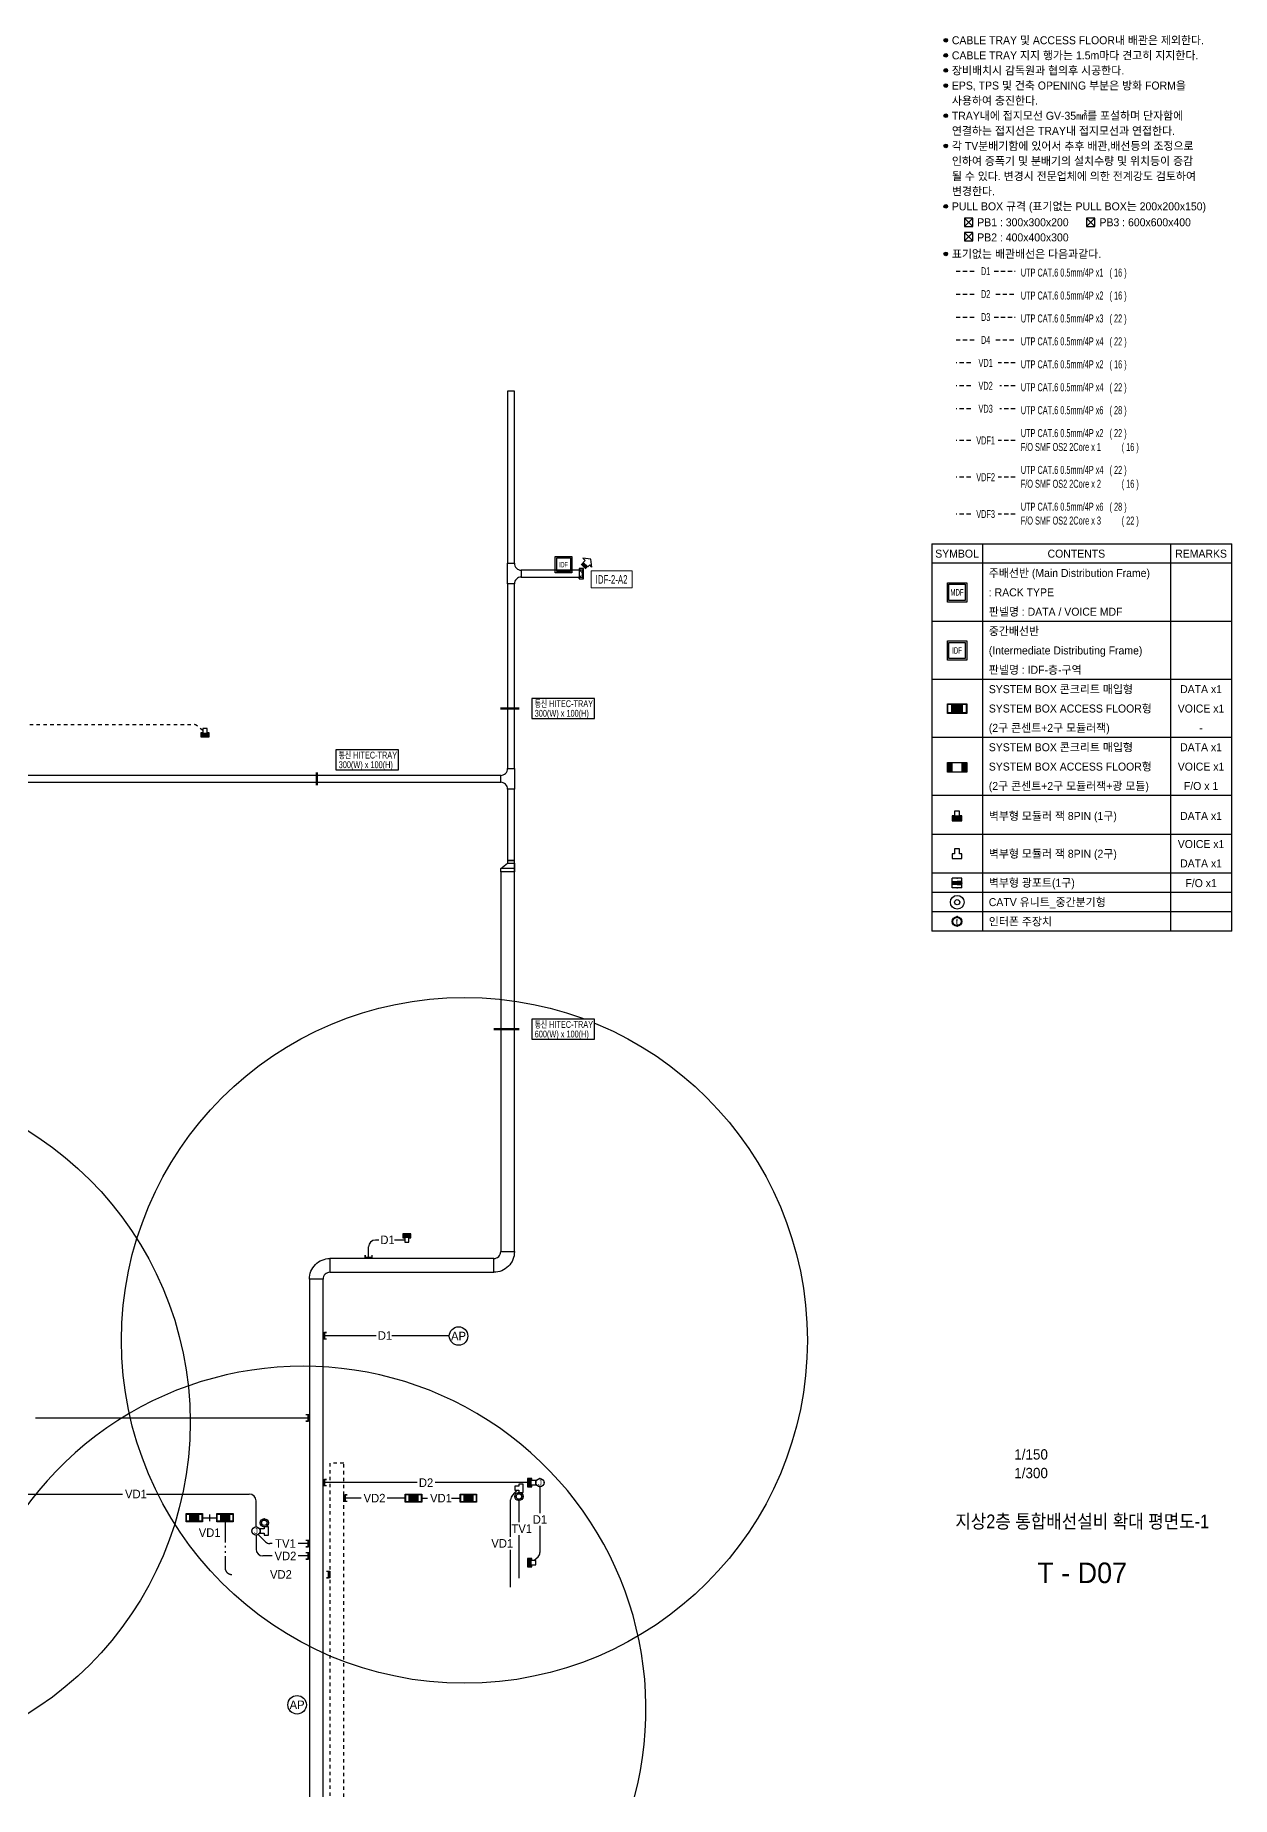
# Model space of a CAD drawing. Header units: millimetres. Extents: x 90978 to 501618, y -355196 to 882030.
# Drawn here: x 323131 to 375468, y -170650 to -93603 of the extents above; entities that cross this region are included whole.
import ezdxf
from ezdxf.enums import TextEntityAlignment as Align

# ---------------------------------------------------------------- set-up
doc = ezdxf.new("R2010")
doc.units = ezdxf.units.MM
doc.header["$LTSCALE"] = 150
doc.set_wipeout_variables(frame=1)
for name, pattern in [('D1', [3, 1, -1, 1]), ('D2', [6.5, 2.5, -1.5, 2.5]), ('E6', [10, 6, -1, 0.5, -1, 0.5, -1])]:
    doc.linetypes.add(name, pattern=pattern)
doc.layers.get('0').update_dxf_attribs({"lineweight": 0})
doc.layers.get('Defpoints').update_dxf_attribs({"color": 163})
for name, color, linetype in [('------07 System Box', 6, 'Continuous'), ('------10 Telecommunication Terminal Board', 3, 'Continuous'), ('------13 Telecommunication Outlet', 3, 'Continuous'), ('------14 Television Outlet', 3, 'Continuous'), ('------15 Interphone', 6, 'Continuous'), ('------19 Communication Etc', 3, 'Continuous'), ('-----20 General Symbol', 3, 'Continuous'), ('-----21 Embeded Wire in Ceiling or Wall', 4, 'Continuous'), ('-----22 Concealed Wire in Floor', 4, 'E6'), ('-----22 Embeded in Floor', 4, 'D2'), ('-----23 Concealed or Exposed Wire', 4, 'D1'), ('-----27 Communication Cable Tray', 2, 'Continuous'), ('-----27 Communication Cable Tray_Access Floor', 1, 'D1'), ('-----29 Cable Schedule', 1, 'Continuous'), ('-----29 Indicator', 1, 'Continuous'), ('-----30 Text', 2, 'Continuous'), ('-----41 Drawing Title', 2, 'Continuous'), ('-----42 Drawing Number', 2, 'Continuous'), ('-----43 Drawing Scale', 3, 'Continuous')]:
    doc.layers.add(name, color=color, linetype=linetype)
doc.styles.add('ELEC', font='')
doc.styles.get('ELEC').set_extended_font_data('Dotum')

# ---------------------------------------------------------------- blocks, each defined once
blk = doc.blocks.new('H11')
blk.add_circle((0, 150), 150)
at = {"color": 1}
blk.add_circle((0, 150), 129, dxfattribs=at)
for p in [(-150, 150), (0, 300), (0, 0), (150, 150)]:
    blk.add_point(p)
at = {"style": 'ELEC'}
blk.add_text('t', height=214, dxfattribs=at).set_placement((0, 150), align=Align.MIDDLE)
blk = doc.blocks.new('G15')
blk.add_lwpolyline([(-300, 600), (300, 600), (300, 0), (-300, 0)], close=True)
at = {"color": 1}
blk.add_lwpolyline([(-250, 550), (250, 550), (250, 50), (-250, 50)], close=True, dxfattribs=at)
at = {"style": 'ELEC', "width": 0.6}
blk.add_text('MDF', height=200, dxfattribs=at).set_placement((0, 300), align=Align.MIDDLE)
blk = doc.blocks.new('G12')
blk.add_lwpolyline([(-300, 600), (300, 600), (300, 0), (-300, 0)], close=True)
at = {"color": 1}
blk.add_lwpolyline([(-250, 550), (250, 550), (250, 50), (-250, 50)], close=True, dxfattribs=at)
at = {"style": 'ELEC', "width": 0.6}
blk.add_text('IDF', height=200, dxfattribs=at).set_placement((0, 300), align=Align.MIDDLE)
blk = doc.blocks.new('G02')
blk.add_lwpolyline([(150, 150), (75, 150), (75, 300), (-75, 300), (-75, 150), (-150, 150), (-150, 0), (150, 0)], close=True)
blk = doc.blocks.new('B11')
h = blk.add_hatch(color=256)
h.dxf.hatch_style = 1
h.paths.add_polyline_path([(150, 150), (-150, 150), (-150, -150), (150, -150)])
at = {"linetype": 'Continuous'}
for points in [[(300, -150), (-300, -150), (-300, 150), (300, 150)], [(-150, 150), (150, 150), (150, -150), (-150, -150)]]:
    blk.add_lwpolyline(points, close=True, dxfattribs=at)
at = {"color": 1, "linetype": 'Continuous'}
for points in [[(-280, 130), (-170, 130), (-170, -130), (-280, -130)], [(170, 130), (280, 130), (280, -130), (170, -130)]]:
    blk.add_lwpolyline(points, close=True, dxfattribs=at)
blk = doc.blocks.new('A$C5F330B5F')
blk.add_hatch(color=256).paths.add_polyline_path([(225, 0), (225, 225), (112, 225), (-225, 225), (-225, 0)])
blk.add_line((-112, 225), (112, 225))
blk.add_lwpolyline([(225, 225), (112, 225), (112, 450), (-112, 450), (-112, 225), (-225, 225), (-225, 0), (225, 0)], close=True)
blk = doc.blocks.new('A$C2c78cba1')
at = {"layer": '------07 System Box'}
h = blk.add_hatch(color=256, dxfattribs=at)
h.dxf.hatch_style = 1
h.paths.add_polyline_path([(367, 790), (56, 790), (56, 56), (367, 56)])
h = blk.add_hatch(color=256, dxfattribs=at)
h.dxf.hatch_style = 1
h.paths.add_polyline_path([(1637, 790), (1327, 790), (1327, 56), (1637, 56)])
at = {"layer": '------07 System Box', "linetype": 'Continuous'}
for points in [[(1694, 0), (0, 0), (0, 847), (1694, 847)], [(423, 847), (1270, 847), (1270, 0), (423, 0)]]:
    blk.add_lwpolyline(points, close=True, dxfattribs=at)
at = {"layer": '------07 System Box', "color": 1, "linetype": 'Continuous'}
for points in [[(56, 790), (367, 790), (367, 56), (56, 56)], [(1327, 790), (1637, 790), (1637, 56), (1327, 56)]]:
    blk.add_lwpolyline(points, close=True, dxfattribs=at)
blk = doc.blocks.new('TV1')
at = {"layer": '------13 Telecommunication Outlet'}
for radius in [150, 57.3]:
    blk.add_circle((0, 150), radius, dxfattribs=at)
blk = doc.blocks.new('광포트_1')
at = {"ltscale": 0.7}
h = blk.add_hatch(color=254, dxfattribs=at)
h.dxf.hatch_style = 1
h.paths.add_polyline_path([(44, 285), (-44, 285), (-44, 159), (44, 159)])
h.paths.add_polyline_path([(44, 141), (-44, 141), (-44, 15), (44, 15)])
at = {"linetype": 'Continuous'}
for p, q in [((-150, 300), (150, 300)), ((-150, 0), (-150, 300)), ((-150, 0), (150, 0)), ((150, 0), (150, 300))]:
    blk.add_line(p, q, dxfattribs=at)
for points in [[(-44, 159), (-44, 285), (44, 285), (44, 159)], [(-44, 141), (-44, 15), (44, 15), (44, 141)]]:
    blk.add_lwpolyline(points, close=True, dxfattribs=at)
for p in [(-150, 150), (0, 285), (0, 0), (150, 150)]:
    blk.add_point(p, dxfattribs=at)
blk = doc.blocks.new('A$C415ffab5')
at = {"layer": '-----30 Text'}
h = blk.add_hatch(color=256, dxfattribs=at)
edge = h.paths.add_edge_path()
edge.add_arc((-25020, -2850), 160, 0, 360)
h = blk.add_hatch(color=256, dxfattribs=at)
edge = h.paths.add_edge_path()
edge.add_arc((-25020, -4171), 160, 0, 360)
h = blk.add_hatch(color=256, dxfattribs=at)
edge = h.paths.add_edge_path()
edge.add_arc((-25020, -5492), 160, 0, 360)
h = blk.add_hatch(color=256, dxfattribs=at)
edge = h.paths.add_edge_path()
edge.add_arc((-25020, -6812), 160, 0, 360)
h = blk.add_hatch(color=256, dxfattribs=at)
edge = h.paths.add_edge_path()
edge.add_arc((-25020, -9454), 160, 0, 360)
h = blk.add_hatch(color=256, dxfattribs=at)
edge = h.paths.add_edge_path()
edge.add_arc((-25020, -12096), 160, 0, 360)
h = blk.add_hatch(color=256, dxfattribs=at)
edge = h.paths.add_edge_path()
edge.add_arc((-25020, -17379), 160, 0, 360)
h = blk.add_hatch(color=256, dxfattribs=at)
edge = h.paths.add_edge_path()
edge.add_arc((-25020, -21542), 160, 0, 360)
at = {"layer": '-----20 General Symbol'}
for p, q in [((-22662, -19138), (-23390, -18410)), ((-22662, -18410), (-23390, -19138)), ((-11967, -19138), (-12695, -18410)), ((-11967, -18410), (-12695, -19138)), ((-22662, -20385), (-23390, -19657)), ((-22662, -19657), (-23390, -20385))]:
    blk.add_line(p, q, dxfattribs=at)
for points in [[(-23390, -18410), (-23390, -19138), (-22662, -19138), (-22662, -18410)], [(-12695, -18410), (-12695, -19138), (-11967, -19138), (-11967, -18410)], [(-23390, -19657), (-23390, -20385), (-22662, -20385), (-22662, -19657)]]:
    blk.add_lwpolyline(points, close=True, dxfattribs=at)
at = {"layer": '-----22 Embeded in Floor'}
for p, q in [((-24123, -23048), (-22389, -23048)), ((-20794, -23048), (-18940, -23048)), ((-24123, -25054), (-22388, -25054)), ((-20641, -25054), (-18940, -25054)), ((-24123, -27060), (-22389, -27060)), ((-20794, -27060), (-18940, -27060)), ((-24123, -29066), (-22388, -29066)), ((-20641, -29066), (-18940, -29066)), ((-22839, -31072), (-24123, -31072)), ((-18940, -31072), (-20440, -31072)), ((-22837, -33078), (-24123, -33078)), ((-18940, -33078), (-20287, -33078)), ((-22837, -35084), (-24123, -35084)), ((-18940, -35084), (-20287, -35084)), ((-22839, -37855), (-24123, -37855)), ((-18940, -37855), (-20440, -37855)), ((-22839, -41074), (-24123, -41074)), ((-18940, -41074), (-20440, -41074)), ((-22839, -44293), (-24123, -44293)), ((-18940, -44293), (-20440, -44293))]:
    blk.add_line(p, q, dxfattribs=at)
at = {"layer": '-----29 Cable Schedule', "color": 3}
for p, q in [((-26250, -46912), (0, -46912)), ((-26250, -46912), (-26250, -80783)), ((0, -80783), (0, -46912)), ((0, -48606), (-26250, -48606)), ((0, -80783), (-26250, -80783))]:
    blk.add_line(p, q, dxfattribs=at)
at = {"layer": '-----29 Cable Schedule'}
for p, q in [((-21819, -46912), (-21819, -48606)), ((-5372, -46912), (-5372, -48606)), ((-21819, -48606), (-21819, -80783)), ((-5372, -48606), (-5372, -80783)), ((0, -53687), (-26250, -53687)), ((0, -58767), (-26250, -58767)), ((0, -63848), (-26250, -63848)), ((0, -68929), (-26250, -68929)), ((0, -72316), (-26250, -72316)), ((0, -75703), (-26250, -75703)), ((0, -77396), (-26250, -77396)), ((0, -79090), (-26250, -79090)), ((0, -80783), (-26250, -80783))]:
    blk.add_line(p, q, dxfattribs=at)
at = {"layer": '-----30 Text'}
for centre in [(-25020, -2850), (-25020, -4171), (-25020, -5492), (-25020, -6812), (-25020, -9454), (-25020, -12096), (-25020, -17379), (-25020, -21542)]:
    blk.add_circle(centre, 160, dxfattribs=at)
for p in [(-24860, -2850), (-24860, -4171), (-24860, -5492), (-24860, -6812), (-24860, -9454), (-24860, -12096), (-24860, -17379), (-24860, -21542)]:
    blk.add_point(p, dxfattribs=at)
at = {"layer": '------07 System Box', "xscale": 2.822580634535418, "yscale": 2.822580634535418, "zscale": 2.822580634535418}
blk.add_blockref('B11', (-24034, -61308), dxfattribs=at)
at = {"layer": '------10 Telecommunication Terminal Board', "xscale": 2.822580634535418, "yscale": 2.822580634535418, "zscale": 2.822580634535418}
for name, p in [('G15', (-24034, -51993)), ('G12', (-24034, -57074))]:
    blk.add_blockref(name, p, dxfattribs=at)
at = {"layer": '------13 Telecommunication Outlet'}
for name, p, xscale, yscale, zscale in [('A$C5F330B5F', (-24034, -71130), 1.881720423023612, 1.881720423023612, 1.881720423023612), ('G02', (-24034, -74433), 2.822580634535418, 2.822580634535418, 2.822580634535418), ('TV1', (-24020, -78851), 4, 4, 4)]:
    blk.add_blockref(name, p, dxfattribs=dict(at, xscale=xscale, yscale=yscale, zscale=zscale))
at = {"layer": '------13 Telecommunication Outlet', "xscale": 2.822580634535246, "yscale": 2.822580634535246, "zscale": 2.822580634535246, "rotation": 90}
blk.add_blockref('광포트_1', (-23611, -76575), dxfattribs=at)
at = {"layer": '------15 Interphone', "xscale": 2.822580634535418, "yscale": 2.822580634535418, "zscale": 2.822580634535418}
blk.add_blockref('H11', (-24034, -80360), dxfattribs=at)
blk.add_blockref('A$C2c78cba1', (-24881, -66868))
at = {"layer": '-----22 Embeded in Floor', "style": 'ELEC', "width": 0.7}
for s, p in [('D1', (-21532, -23048)), ('D2', (-21532, -25054)), ('D3', (-21532, -27060)), ('D4', (-21532, -29066)), ('VD1', (-21532, -31072)), ('VD2', (-21532, -33078)), ('VD3', (-21532, -35084)), ('VDF1', (-21532, -37855)), ('VDF2', (-21532, -41074)), ('VDF3', (-21532, -44293))]:
    blk.add_text(s, height=700, dxfattribs=at).set_placement(p, align=Align.MIDDLE_CENTER)
at = {"layer": '-----29 Cable Schedule', "color": 2, "style": 'ELEC'}
for s, p in [('SYMBOL', (-24034, -47759)), ('CONTENTS', (-13595, -47759)), ('REMARKS', (-2686, -47759))]:
    blk.add_text(s, height=700, dxfattribs=at).set_placement(p, align=Align.MIDDLE)
at = {"layer": '-----30 Text', "style": 'ELEC'}
for s, p in [('CABLE TRAY 및 ACCESS FLOOR내 배관은 제외한다.', (-24485, -2850)), ('CABLE TRAY 지지 행가는 1.5m마다 견고히 지지한다.', (-24485, -4171)), ('장비배치시 감독원과 협의후 시공한다.', (-24485, -5492)), ('사용하여 충진한다.', (-24485, -8133)), ('EPS, TPS 및 건축 OPENING 부분은 방화 FORM을', (-24485, -6812)), ('TRAY내에 접지모선 GV-35㎟를 포설하며 단자함에', (-24485, -9454)), ('연결하는 접지선은 TRAY내 접지모선과 연접한다.', (-24485, -10775)), ('각 TV분배기함에 있어서 추후 배관,배선등의 조정으로', (-24485, -12096)), ('인하여 증폭기 및 분배기의 설치수량 및 위치등이 증감', (-24485, -13417)), ('될 수 있다. 변경시 전문업체에 의한 전계강도 검토하여', (-24485, -14738)), ('PULL BOX 규격 (표기없는 PULL BOX는 200x200x150)', (-24485, -17379)), ('변경한다.', (-24485, -16059)), ('PB1 : 300x300x200', (-22265, -18774)), ('PB3 : 600x600x400', (-11570, -18774)), ('PB2 : 400x400x300', (-22265, -20095)), ('표기없는 배관배선은 다음과같다.', (-24485, -21542)), ('주배선반 (Main Distribution Frame)', (-21254, -49453)), (': RACK TYPE', (-21254, -51146)), ('판넬명 : DATA / VOICE MDF', (-21254, -52840)), ('중간배선반', (-21254, -54533)), ('(Intermediate Distributing Frame)', (-21254, -56227)), ('판넬명 : IDF-층-구역', (-21254, -57921)), ('SYSTEM BOX 콘크리트 매입형', (-21254, -59614)), ('SYSTEM BOX ACCESS FLOOR형', (-21254, -61308)), ('(2구 콘센트+2구 모듈러잭)', (-21254, -63001)), ('SYSTEM BOX 콘크리트 매입형', (-21254, -64695)), ('SYSTEM BOX ACCESS FLOOR형', (-21254, -66388)), ('(2구 콘센트+2구 모듈러잭+광 모듈)', (-21254, -68082)), ('벽부형 모듈러 잭 8PIN (1구)', (-21254, -70706)), ('벽부형 모듈러 잭 8PIN (2구)', (-21254, -74009)), ('벽부형 광포트(1구)', (-21254, -76550)), ('CATV 유니트_중간분기형', (-21254, -78243)), ('인터폰 주장치', (-21254, -79937))]:
    blk.add_text(s, height=700, dxfattribs=at).set_placement(p, align=Align.MIDDLE_LEFT)
at = {"layer": '-----30 Text', "style": 'ELEC', "width": 0.7}
for s, p in [('UTP CAT.6 0.5mm/4P x1   ( 16 )', (-18456, -23173)), ('UTP CAT.6 0.5mm/4P x2   ( 16 )', (-18456, -25179)), ('UTP CAT.6 0.5mm/4P x3   ( 22 )', (-18456, -27185)), ('UTP CAT.6 0.5mm/4P x4   ( 22 )', (-18456, -29191)), ('UTP CAT.6 0.5mm/4P x2   ( 16 )', (-18456, -31197)), ('UTP CAT.6 0.5mm/4P x4   ( 22 )', (-18456, -33203)), ('UTP CAT.6 0.5mm/4P x6   ( 28 )', (-18456, -35209)), ('UTP CAT.6 0.5mm/4P x2   ( 22 )', (-18456, -37215)), ('F/O SMF OS2 2Core x 1', (-18456, -38428)), ('( 16 )', (-9631, -38429)), ('UTP CAT.6 0.5mm/4P x4   ( 22 )', (-18456, -40434)), ('F/O SMF OS2 2Core x 2', (-18456, -41647)), ('( 16 )', (-9631, -41648)), ('UTP CAT.6 0.5mm/4P x6   ( 28 )', (-18456, -43653)), ('F/O SMF OS2 2Core x 3', (-18456, -44866)), ('( 22 )', (-9631, -44867))]:
    blk.add_text(s, height=700, dxfattribs=at).set_placement(p, align=Align.MIDDLE_LEFT)
at = {"layer": '-----30 Text', "style": 'ELEC'}
for s, p in [('DATA x1', (-2686, -59614)), ('VOICE x1', (-2686, -61308)), ('-', (-2686, -63001)), ('DATA x1', (-2686, -64695)), ('VOICE x1', (-2686, -66388)), ('F/O x 1', (-2686, -68082)), ('DATA x1', (-2686, -70706)), ('VOICE x1', (-2686, -73162)), ('DATA x1', (-2686, -74856)), ('F/O x1', (-2686, -76580))]:
    blk.add_text(s, height=700, dxfattribs=at).set_placement(p, align=Align.MIDDLE_CENTER)
blk = doc.blocks.new('G01')
blk.add_hatch(color=256).paths.add_polyline_path([(150, 150), (75, 150), (-75, 150), (-150, 150), (-150, 0), (150, 0)])
blk.add_blockref('G02', (0, 0))
blk = doc.blocks.new('O08')
blk.add_hatch(color=256).paths.add_polyline_path([(120, 51), (-120, 51), (-120, 0), (120, 0)])
blk.add_lwpolyline([(120, 127.5), (120, 0), (-120, 0), (-120, 127.5), (-120, 51), (120, 51)])
blk = doc.blocks.new('O04')
blk.add_circle((0, 0), 150)
for p in [(-150, 0), (0, 150), (150, 0), (0, -150)]:
    blk.add_point(p)
at = {"style": 'ELEC'}
blk.add_text('J', height=214, dxfattribs=at).set_placement((0, 0), align=Align.MIDDLE)
blk = doc.blocks.new('A$C69d3834d')
at = {"layer": '------19 Communication Etc', "color": 3}
blk.add_circle((404, 404), 404, dxfattribs=at)
at = {"layer": 'Defpoints'}
blk.add_circle((663, 215), 15000, dxfattribs=at)
at = {"layer": '------19 Communication Etc', "style": 'ELEC'}
blk.add_text('AP', height=375, dxfattribs=at).set_placement((404, 404, 0), align=Align.MIDDLE_CENTER)
blk = doc.blocks.new('C02-1')
at = {"layer": '------14 Television Outlet', "color": 3, "linetype": 'Continuous'}
for radius in [150, 100]:
    blk.add_circle((0, 150), radius, dxfattribs=at)
at = {"layer": '------14 Television Outlet', "color": 3}
for p in [(-150, 150), (0, 300), (0, 0), (150, 150)]:
    blk.add_point(p, dxfattribs=at)
blk = doc.blocks.new('O03')
at = {"linetype": 'Continuous'}
for p, q in [((-101, 101), (101, -101)), ((-74, 127), (127, -74)), ((-48, 154), (154, -48)), ((-27, 366), (69, 270)), ((-27, 366), (321, 321)), ((69, 270), (-21, 180)), ((-21, 180), (180, -21)), ((270, 69), (180, -21)), ((270, 69), (366, -27)), ((321, 321), (366, -27))]:
    blk.add_line(p, q, dxfattribs=at)

msp = doc.modelspace()

# ---------------------------------------------------------------- linework, layer by layer
at = {"layer": '------19 Communication Etc', "color": 3}
msp.add_circle((334586.17966, -166627.74507), 403.68393, dxfattribs=at)
at = {"layer": '-----21 Embeded Wire in Ceiling or Wall'}
for p, q in [((338154.10216, -146300), (338008.28459, -146300)), ((339296.78868, -146300), (338844.06145, -146300)), ((337708.28459, -147107.71283), (337708.28459, -146600)), ((338044.93532, -150485.01695), (335723.74844, -150485.01695)), ((341242.69644, -150485.01695), (338734.89462, -150485.01695)), ((323138.1782, -154077.74507), (335123.74844, -154077.74507)), ((339840.58563, -156911.33535), (335723.74844, -156911.33535)), ((344666.83399, -156911.33542), (340625.18536, -156911.33535)), ((345206.83381, -157091.33542), (345206.83381, -158240.08141)), ((322583.35541, -157408.12588), (326952.96752, -157408.12588)), ((327997.06522, -157408.12588), (332488.81877, -157408.12588)), ((332788.81877, -158847.2065), (332788.81877, -157708.12588)), ((343924.38843, -159284.99189), (343924.38843, -157656.99884)), ((344196.83312, -157245.71611), (344004.51418, -157452.90251)), ((344286.83312, -157695.71611), (344286.83312, -158641.68088)), ((332788.81877, -159207.2065), (332788.81877, -159817.2065)), ((332887.92727, -159177.46462), (333208.92002, -159498.45737)), ((344286.83312, -159204.94411), (344286.83312, -161087.90981)), ((345206.83381, -158803.34464), (345206.83381, -159967.57477)), ((333492.56404, -160117.2065), (333088.81877, -160117.2065)), ((333492.56404, -159571.68067), (333385.69671, -159571.68067)), ((335062.54844, -159571.68067), (334631.30217, -159571.68067)), ((335062.54844, -160117.2065), (334631.30217, -160117.2065)), ((343924.38843, -161475.7146), (343924.38843, -159848.25512)), ((344936.83312, -160321.33536), (345123.75562, -160153.68524))]:
    msp.add_line(p, q, dxfattribs=at)
for centre, radius, start, end in [((338008.28459, -146600), 300, 90, 180), ((332488.81877, -157708.12588), 300, 0, 90), ((344224.38843, -157656.99884), 300, 137.1312588507, 180), ((333088.81877, -159817.2065), 300, 180, 270), ((333385.69671, -159321.68067), 250, 224.9999999994, 270), ((344956.83381, -159967.57477, 0), 250, 311.8888159259, 0)]:
    msp.add_arc(centre, radius, start, end, dxfattribs=at)
at = {"layer": '-----22 Concealed Wire in Floor'}
for p, q in [((337388.16325, -157588.12524), (336623.74844, -157588.12524)), ((339318.81719, -157588.12524), (338526.90138, -157588.12524)), ((340038.81719, -157588.12524), (340295.69763, -157588.12524)), ((341339.79532, -157588.12524), (341718.81719, -157588.12524)), ((330448.77827, -158446.00387), (331071.64615, -158446.00387)), ((331431.64615, -158626.00387), (331431.64615, -160626.00387))]:
    msp.add_line(p, q, dxfattribs=at)
msp.add_arc((331731.64615, -160626.00387), 300, 180, 270, dxfattribs=at)
at = {"layer": '-----23 Concealed or Exposed Wire'}
for p, q in [((319888.83818, -123748.12653), (330034.41193, -123748.12653)), ((330464.74101, -124018.12653), (330227.55068, -123818.56734))]:
    msp.add_line(p, q, dxfattribs=at)
msp.add_arc((330034.41193, -124048.12653), 300, 49.9245473229, 90, dxfattribs=at)
at = {"layer": '-----27 Communication Cable Tray', "elevation": 0}
for points in [[(343790.91056, -109169.93325), (343790.91056, -116699.81569), (344090.91056, -116699.81569), (344090.91056, -109169.93325)], [(347116.83391, -116999.81569), (344390.91056, -116999.81569), (344390.91056, -117299.81569), (347116.83391, -117299.81569)], [(344090.91056, -125679.27852), (344090.91056, -117599.81569), (343790.91056, -117599.81569), (343790.91056, -125679.27852)], [(275657.35505, -126279.27852), (343490.91056, -126279.27852), (343490.91056, -125979.27852), (275657.35505, -125979.27852)], [(343790.91056, -126579.27852), (343790.91056, -129698.85605), (344090.91056, -129698.85605), (344090.91056, -126579.27852)], [(344090.91056, -146807.71283), (344090.91056, -130198.85605), (343490.91056, -130198.85605), (343490.91056, -146807.71283)]]:
    msp.add_lwpolyline(points, close=True, dxfattribs=at)
for points in [[(344090.91056, -117599.81569), (343790.91056, -117599.81569), (343790.91056, -117599.81569), (343790.91056, -116699.81569), (344090.91056, -116699.81569, 0.4142135624), (344390.91056, -116999.81569), (344390.91056, -117299.81569), (344390.91056, -117299.81569, 0.4142135624)], [(343790.91056, -125679.27852), (344090.91056, -125679.27852), (344090.91056, -125679.27852), (344090.91056, -126579.27852), (343790.91056, -126579.27852, 0.4142135624), (343490.91056, -126279.27852), (343490.91056, -125979.27852), (343490.91056, -125979.27852, 0.4142135624)]]:
    msp.add_lwpolyline(points, format="xyb", close=True, dxfattribs=at)
at = {"layer": '-----27 Communication Cable Tray', "color": 1, "elevation": 0}
msp.add_lwpolyline([(346916.83391, -117374.81569), (347116.83391, -117374.81569), (347116.83391, -116924.81569), (346916.83391, -116924.81569), (346916.83391, -117374.81569)], dxfattribs=at)
at = {"layer": '-----27 Communication Cable Tray', "color": 1, "linetype": 'D1', "elevation": 0}
for points in [[(346916.83391, -117374.81569), (347116.83391, -116924.81569)], [(346916.83391, -116924.81569), (347116.83391, -117374.81569)]]:
    msp.add_lwpolyline(points, dxfattribs=at)
at = {"layer": '-----27 Communication Cable Tray', "elevation": 0}
for points in [[(346966.83391, -117249.81569), (346966.83391, -117299.81569), (347066.83391, -117299.81569), (347066.83391, -116999.81569), (346966.83391, -116999.81569), (346966.83391, -117049.81569)], [(347066.83391, -117324.81569), (347116.83391, -117324.81569), (347116.83391, -116974.81569), (347066.83391, -116974.81569), (347066.83391, -117324.81569)], [(344090.91056, -130198.85605), (344090.91056, -129698.85605), (343790.91056, -129698.85605), (343790.91056, -129818.25495), (344090.91056, -129818.25495), (344090.91056, -130051.21241), (343490.91056, -130051.21241), (343790.91056, -129818.25495), (344090.91056, -129818.25495), (344090.91056, -130198.85605), (343490.91056, -130198.85605), (343490.91056, -130051.21241)]]:
    msp.add_lwpolyline(points, dxfattribs=at)
at = {"layer": '-----27 Communication Cable Tray'}
for points in [[(336023.74844, -147707.71283), (336023.74844, -147707.71283, 0.4142135624), (335723.74844, -148007.71283), (335723.74844, -148007.71283), (335123.74844, -148007.71283, -0.4142135624), (336023.74844, -147107.71283)], [(343190.91056, -147107.71283), (343190.91056, -147107.71283, 0.4142135624), (343490.91056, -146807.71283), (343490.91056, -146807.71283), (344090.91056, -146807.71283, -0.4142135624), (343190.91056, -147707.71283)]]:
    msp.add_lwpolyline(points, format="xyb", close=True, dxfattribs=at)
msp.add_lwpolyline([(336023.74844, -147707.71283), (343190.91056, -147707.71283), (343190.91056, -147107.71283), (336023.74844, -147107.71283)], close=True, dxfattribs=at)
msp.add_lwpolyline([(335723.74844, -170650.00064), (335723.74844, -148007.71283), (335123.74844, -148007.71283), (335123.74844, -170650.00064)], dxfattribs=at)
at = {"layer": '-----27 Communication Cable Tray_Access Floor'}
msp.add_lwpolyline([(336623.74844, -170650.00064), (336623.74844, -156057.88989), (336023.74844, -156057.88989), (336023.74844, -170650.00064)], dxfattribs=at)
at = {"layer": '-----29 Indicator', "elevation": 0}
msp.add_lwpolyline([(330760.21221, -159596.00387, 0, 0, 0), (330760.21221, -158596.00387, 45, 45, 0), (330760.21221, -158296.00387, 0, 0, 0)], format="xyseb", dxfattribs=at)
at = {"color": 1, "elevation": 0}
msp.add_lwpolyline([(347441.59083, -117776.94898), (349241.21583, -117776.94898), (349241.21583, -117034.44898), (347441.59083, -117034.44898)], close=True, dxfattribs=at)
at = {"layer": 'Defpoints'}
msp.add_arc((334845.89868, -166816.41441), 15000, 345.1924938859, 194.8075061141, dxfattribs=at)

# ---------------------------------------------------------------- block references
at = {"layer": '------07 System Box', "xscale": 1.2, "yscale": 1.2, "zscale": 1.2, "rotation": 180}
for p in [(339678.81719, -157588.12524), (342078.81719, -157588.12524), (330088.77827, -158446.00387), (331431.64615, -158446.00387)]:
    msp.add_blockref('B11', p, dxfattribs=at)
at = {"layer": '------10 Telecommunication Terminal Board', "xscale": 1.2, "yscale": 1.2, "zscale": 1.2}
msp.add_blockref('G12', (346239.19045, -117119.99129), dxfattribs=at)
at = {"layer": '------13 Telecommunication Outlet'}
for name, p, xscale, yscale, zscale in [('A$C415ffab5', (375467.60813, -92397.83179), 0.4999999999999996, 0.4999999999999996, 0.4999999999999996), ('G01', (330554.74101, -124288.12653), 1.2, 1.2, 1.2)]:
    msp.add_blockref(name, p, dxfattribs=dict(at, xscale=xscale, yscale=yscale, zscale=zscale))
at = {"layer": '------13 Telecommunication Outlet', "xscale": 1.2, "yscale": 1.2, "zscale": 1.2}
for name, p, rotation in [('G01', (339386.78868, -146030), 180), ('G02', (344466.83312, -157155.71611), 90), ('G01', (344666.83381, -156911.33542), 269.9999999999999), ('G02', (333328.81877, -159027.2065), 89.99999999999999), ('G01', (344666.83312, -160411.33536), 269.9999999999999)]:
    msp.add_blockref(name, p, dxfattribs=dict(at, rotation=rotation))
at = {"layer": '------14 Television Outlet', "xscale": 1.199999999953434, "yscale": 1.199999999953434, "zscale": 1.199999999953434, "rotation": 90}
for p in [(344466.83312, -157515.71611), (333328.81877, -158667.2065)]:
    msp.add_blockref('C02-1', p, dxfattribs=at)
at = {"layer": '-----20 General Symbol', "xscale": 1.2, "yscale": 1.2, "zscale": 1.2}
for p in [(345206.83381, -156911.33542), (332788.81877, -159027.2065)]:
    msp.add_blockref('O04', p, dxfattribs=at)
at = {"layer": '-----21 Embeded Wire in Ceiling or Wall', "xscale": 1.199999999953434, "yscale": 1.199999999953434, "zscale": 1.199999999953434}
msp.add_blockref('O08', (337708.28459, -147107.71283), dxfattribs=at)
for p, rotation in [((335723.74844, -150485.01695), 270), ((335123.74844, -154077.74507), 89.99999999999999), ((335723.74844, -156911.33535), 270), ((335123.74844, -159571.68067), 89.99999999999999), ((335123.74844, -160117.2065), 89.99999999999999)]:
    msp.add_blockref('O08', p, dxfattribs=dict(at, rotation=rotation))
at = {"layer": '-----22 Concealed Wire in Floor', "ltscale": 1.5, "xscale": 1.199999999953434, "yscale": 1.199999999953434, "zscale": 1.199999999953434}
for p, rotation in [((336623.74844, -157588.12524), 269.9999999999999), ((336023.74844, -160926.00387), 89.99999999999997)]:
    msp.add_blockref('O08', p, dxfattribs=dict(at, rotation=rotation))
at = {"layer": '-----23 Concealed or Exposed Wire'}
for p in [(341242.49573, -150901.429), (314242.49573, -154481.429)]:
    msp.add_blockref('A$C69d3834d', p, dxfattribs=at)
at = {"layer": '-----27 Communication Cable Tray', "xscale": -1, "rotation": 270}
msp.add_blockref('O03', (347116.83391, -116840.26096), dxfattribs=at)

# ---------------------------------------------------------------- texts
at = {"layer": '------10 Telecommunication Terminal Board', "style": 'ELEC', "width": 0.7}
msp.add_text('IDF-2-A2', height=375, dxfattribs=at).set_placement((348341.40333, -117405.69898), align=Align.MIDDLE_CENTER)
at = {"layer": '------19 Communication Etc', "style": 'ELEC'}
msp.add_text('AP', height=375, dxfattribs=at).set_placement((334586.17966, -166627.74507, 0), align=Align.MIDDLE_CENTER)
at = {"layer": '-----21 Embeded Wire in Ceiling or Wall', "style": 'ELEC'}
for s, p in [('D2', (340226.28321, -156911.33535)), ('VD1', (327536.08709, -157408.12588)), ('D1', (345206.83381, -158521.44624)), ('TV1', (334075.68361, -159571.68067)), ('VD1', (343558.43237, -159566.35672)), ('TV1', (344411.75003, -158923.04571)), ('VD2', (334075.68361, -160117.2065))]:
    msp.add_text(s, height=375, dxfattribs=at).set_placement(p, align=Align.MIDDLE_CENTER)
at = {"layer": '-----22 Concealed Wire in Floor', "ltscale": 1.5, "style": 'ELEC'}
for s, p in [('D1', (338539.79974, -146290)), ('D1', (338430.63291, -150475.01695)), ('VD2', (337971.28282, -157588.12524)), ('VD1', (340878.81719, -157588.12524)), ('VD1', (330760.21221, -159096.00387)), ('VD2', (333877.6973, -160926.00387))]:
    msp.add_text(s, height=375, dxfattribs=at).set_placement(p, align=Align.MIDDLE_CENTER)
at = {"layer": '-----41 Drawing Title', "style": 'ELEC', "width": 0.9}
msp.add_text('지상2층 통합배선설비 확대 평면도-1', height=600, dxfattribs=at).set_placement((368925, -158605.00064), align=Align.MIDDLE_CENTER)
at = {"layer": '-----42 Drawing Number', "style": 'ELEC'}
msp.add_text('T - D07', height=900, dxfattribs=at).set_placement((368925, -160855.00064), align=Align.MIDDLE_CENTER)
at = {"layer": '-----43 Drawing Scale', "style": 'ELEC'}
for s, p in [('1/150', (366689.51153, -155675.00064)), ('1/300', (366689.51153, -156490.00064))]:
    msp.add_text(s, height=450, dxfattribs=at).set_placement(p, align=Align.MIDDLE_CENTER)

# ---------------------------------------------------------------- wipeouts: each hides what was drawn before it
at = {"color": 1}
msp.add_wipeout([(344858.28172, -123486.14911), (347588.20031, -123486.14911), (347588.20031, -122606.14911), (344858.28172, -122606.14911)], dxfattribs=at).translate(0, 0, 0)

# ---------------------------------------------------------------- next in the draw order: linework, layer by layer
at = {"layer": '------10 Telecommunication Terminal Board', "color": 1, "elevation": 0}
msp.add_lwpolyline([(344858.28172, -123486.14911), (347588.20031, -123486.14911), (347588.20031, -122606.14911), (344858.28172, -122606.14911)], close=True, dxfattribs=at)
at = {"layer": '-----29 Indicator', "elevation": 0}
msp.add_lwpolyline([(344858.28172, -123046.14911, 0, 0, 0), (344308.47853, -123046.14911, 100, 100, 0), (343471.81621, -123046.14911, 100, 100, 0)], format="xyseb", dxfattribs=at)

# ---------------------------------------------------------------- next in the draw order: texts
at = {"layer": '------10 Telecommunication Terminal Board', "style": 'ELEC', "width": 0.7}
for s, p in [('300(W) x 100(H)', (344978.24102, -123261.14911, 0)), ('통신 HITEC-TRAY', (344978.24102, -122841.14911, 0))]:
    msp.add_text(s, height=300, dxfattribs=at).set_placement(p, align=Align.MIDDLE_LEFT)

# ---------------------------------------------------------------- next in the draw order: wipeouts: each hides what was drawn before it
at = {"color": 1}
msp.add_wipeout([(336285.82225, -125734.49403), (339015.74083, -125734.49403), (339015.74083, -124854.49403), (336285.82225, -124854.49403)], dxfattribs=at)
msp.add_wipeout([(344858.28172, -137514.49403), (347588.20031, -137514.49403), (347588.20031, -136634.49403), (344858.28172, -136634.49403)], dxfattribs=at).translate(0, 0, 0)

# ---------------------------------------------------------------- next in the draw order: linework, layer by layer
at = {"layer": '------10 Telecommunication Terminal Board', "color": 1, "elevation": 0}
for points in [[(336285.82225, -125734.49403), (339015.74083, -125734.49403), (339015.74083, -124854.49403), (336285.82225, -124854.49403)], [(344858.28172, -137514.49403), (347588.20031, -137514.49403), (347588.20031, -136634.49403), (344858.28172, -136634.49403)]]:
    msp.add_lwpolyline(points, close=True, dxfattribs=at)
at = {"layer": '-----29 Indicator', "elevation": 0}
for points in [[(336285.8941, -125294.49398, 0, 0, 0), (335447.84609, -125295.01759, 0, 0, 0), (335447.84609, -125844.82079, 100, 100, 0), (335447.84609, -126405.73365, 100, 100, 0)], [(344858.28172, -137074.49403, 0, 0, 0), (344308.47853, -137074.49403, 100, 100, 0), (343177.56566, -137074.49403, 100, 100, 0)]]:
    msp.add_lwpolyline(points, format="xyseb", dxfattribs=at)

# ---------------------------------------------------------------- next in the draw order: texts
at = {"layer": '------10 Telecommunication Terminal Board', "style": 'ELEC', "width": 0.7}
for s, p in [('300(W) x 100(H)', (336405.78154, -125509.49403)), ('통신 HITEC-TRAY', (336405.78154, -125089.49403)), ('600(W) x 100(H)', (344978.24102, -137289.49403, 0)), ('통신 HITEC-TRAY', (344978.24102, -136869.49403, 0))]:
    msp.add_text(s, height=300, dxfattribs=at).set_placement(p, align=Align.MIDDLE_LEFT)

doc.saveas('drawing.dxf')
